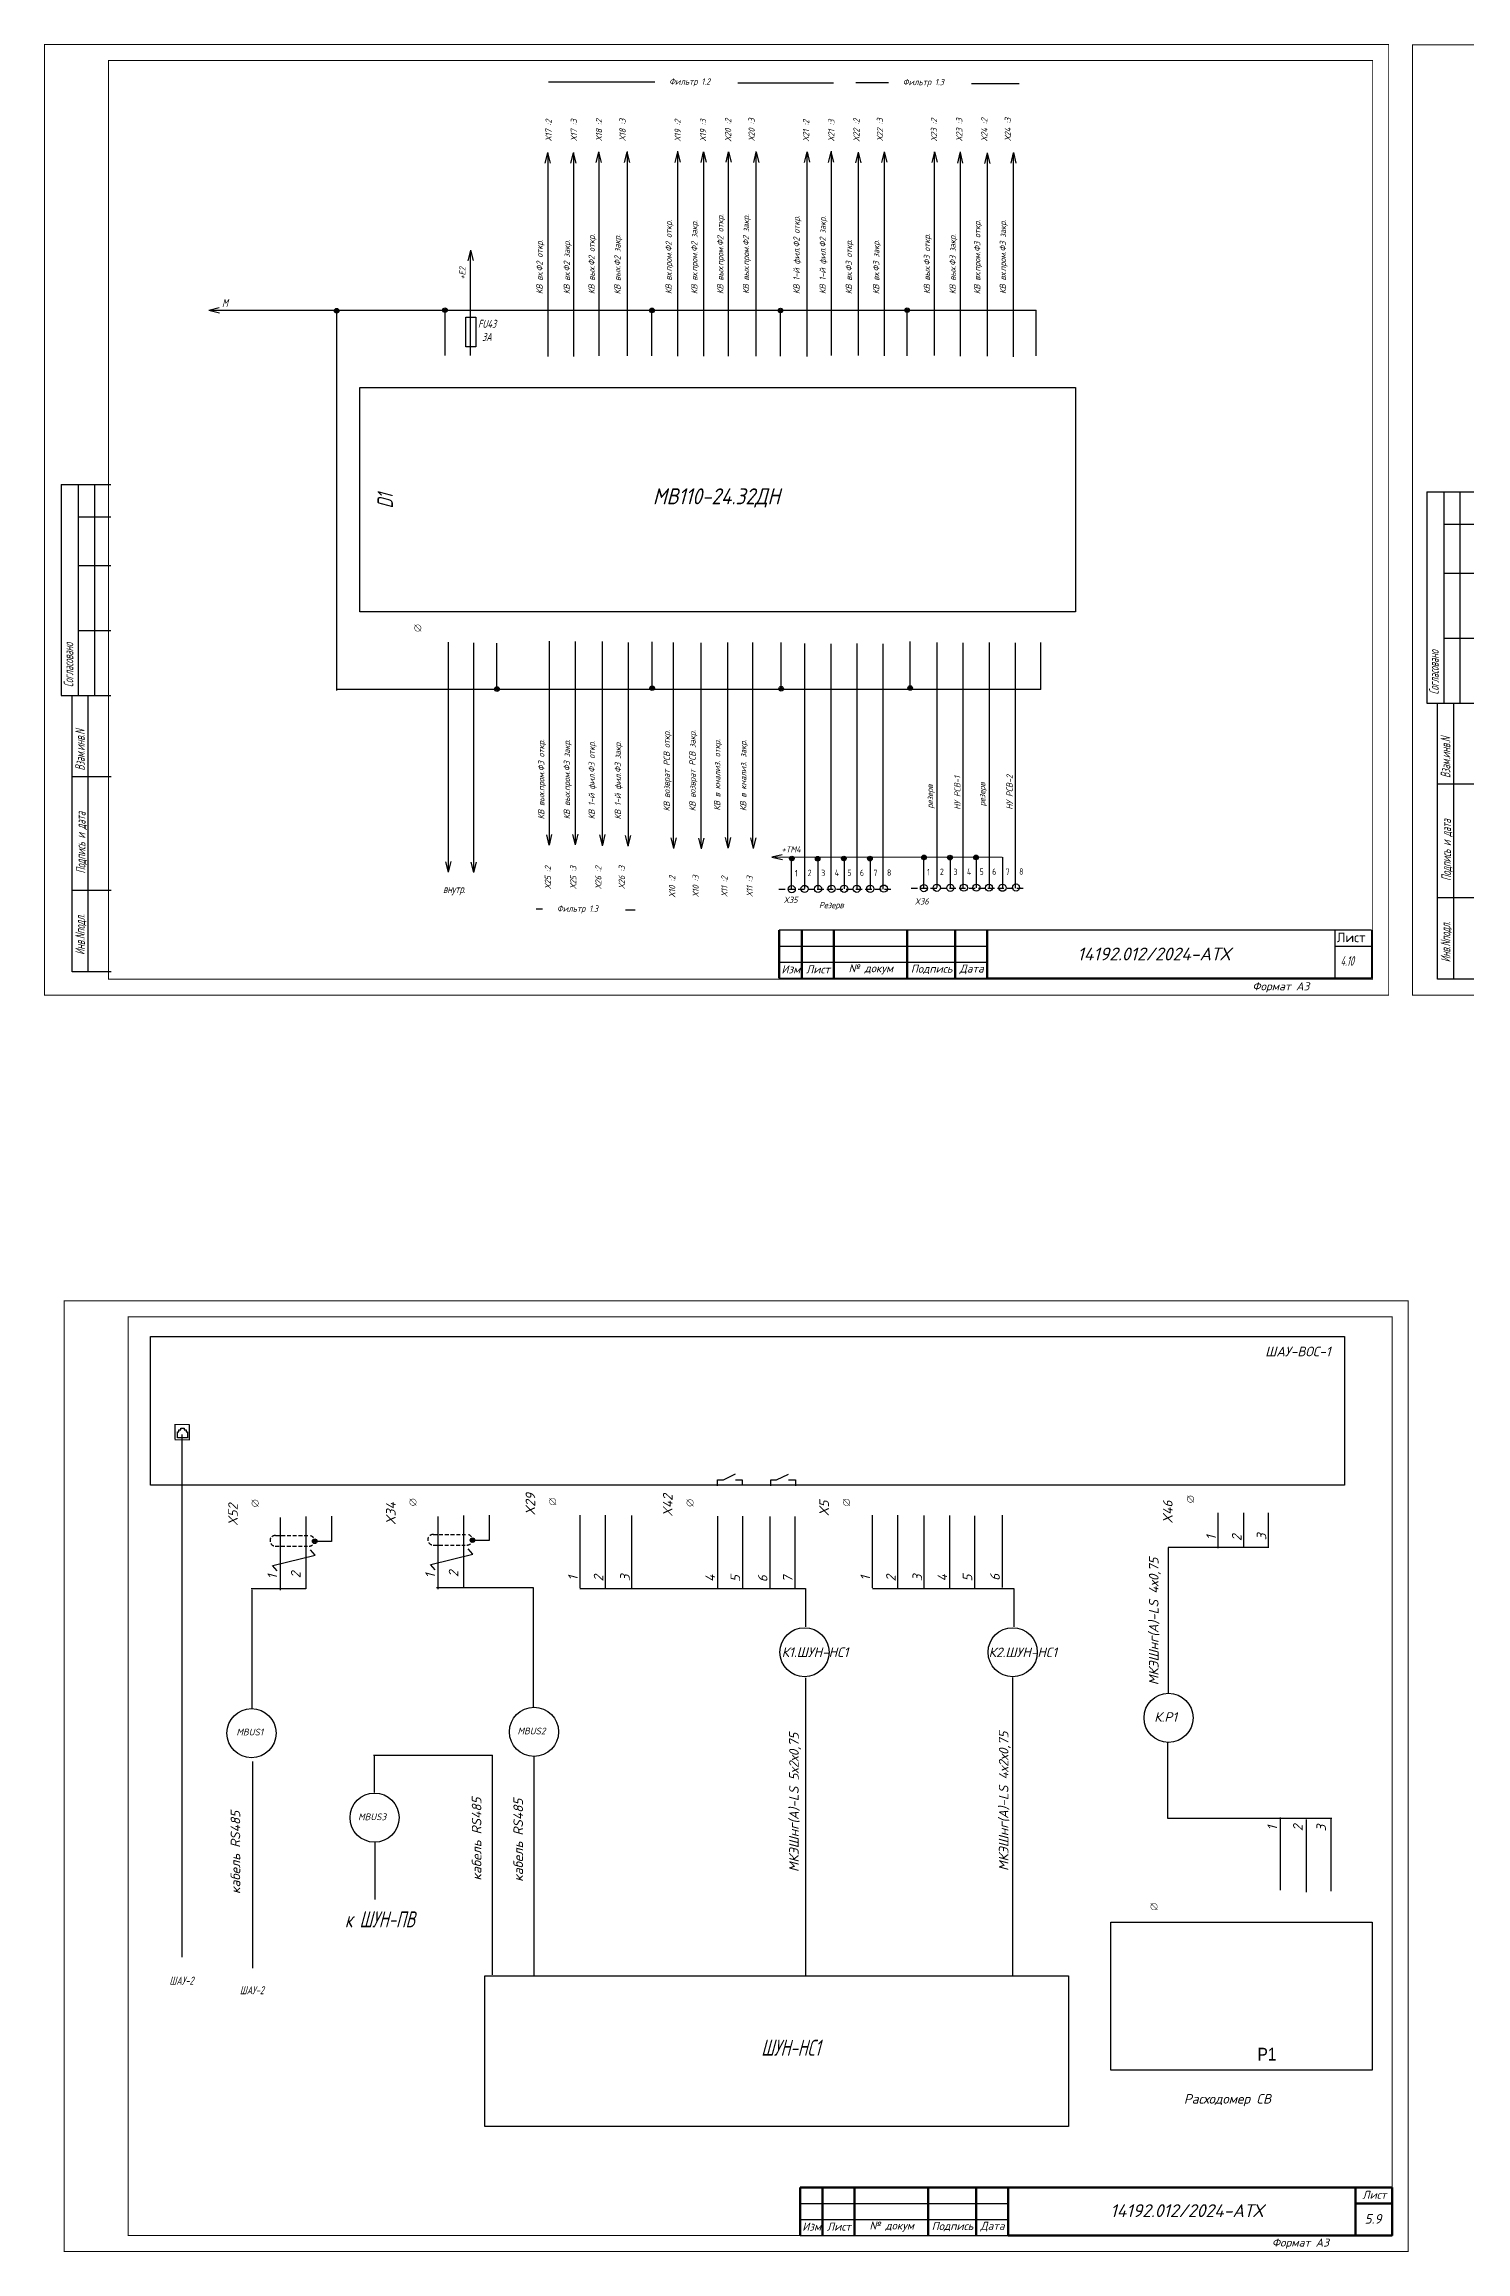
# Model space of a CAD drawing. Header units: millimetres. Extents: x 1463 to 10524, y 7125 to 13164.
# Drawn here: x 6981 to 7426, y 9588 to 10278 of the extents above; entities that cross this region are included whole.
import ezdxf
from ezdxf.enums import TextEntityAlignment as Align

# ---------------------------------------------------------------- set-up
doc = ezdxf.new("R2010")
doc.units = ezdxf.units.MM
doc.header["$LTSCALE"] = 4
doc.set_wipeout_variables(frame=1)
for name, pattern in [('ACAD_ISO02W100', [15, 12, -3]), ('DASHED', [0.75, 0.5, -0.25]), ('SolidLine', [0])]:
    doc.linetypes.add(name, pattern=pattern)
for name, color, linetype in [('_0', 7, 'Continuous'), ('G', 5, 'Continuous'), ('LOC', 8, 'Continuous'), ('RED_2.5mm^2', 1, 'Continuous'), ('SYMS', 7, 'Continuous'), ('Вспомогательная', 1, 'Continuous'), ('Текст', 2, 'Continuous')]:
    doc.layers.add(name, color=color, linetype=linetype)
for name, color, linetype, lineweight in [('RAMKA', 7, 'Continuous', 25), ('SHTAMP', 7, 'SolidLine', 25), ('АК_ЩДУ-CВ_П4_ПОЛНАЯСХ', 141, 'Continuous', 40), ('Основеая', 5, 'Continuous', 60)]:
    doc.layers.add(name, color=color, linetype=linetype, lineweight=lineweight)
doc.styles.add('COTES', font='cs_gost2304.shx', dxfattribs={"width": 0.75, "oblique": 15})
doc.styles.add('ISOCPEUR', font='isocpeui.ttf')
doc.styles.add('SC', font='wromrusc.shx', dxfattribs={"width": 0.8, "height": 2.5})
doc.styles.add('Simplex00.10.00', font='simplex.shx')
doc.styles.add('Simplex25.085.15', font='GOST_A.TTF', dxfattribs={"width": 0.85, "oblique": 15, "height": 2.5})
doc.styles.add('WD', font='romans.shx')
doc.styles.add('ГОСТ', font='isocpeur.ttf', dxfattribs={"oblique": 15})
doc.linetypes.add('Ethernet_LINE', pattern='A,7.5,-4,["Ethernet",Standard,S=2.5,R=0,X=-2.5,Y=-1.25],-18', length=29.5)
doc.linetypes.add('Modbus_LINE', pattern='A,7.5,-4,["Modbus",Standard,S=2.5,R=0,X=-1.5,Y=-1.25],-15', length=26.5)

# ---------------------------------------------------------------- blocks, each defined once
blk = doc.blocks.new('Формат А3')
at = {"color": 0, "linetype": 'Continuous', "const_width": 0.3}
for points in [[(-420, 297), (0, 297), (0, 0), (-420, 0)], [(-400, 5), (-400, 292), (-5, 292), (-5, 5)]]:
    blk.add_lwpolyline(points, close=True, dxfattribs=at)
at = {"color": 0, "linetype": 'Continuous', "style": 'Simplex00.10.00', "oblique": 15}
blk.add_text('Формат А3', height=2.5, dxfattribs=at).set_placement((-33.67, 2.75), align=Align.MIDDLE_CENTER)
blk = doc.blocks.new('Клеммное соединение')
at = {"linetype": 'Continuous'}
blk.add_wipeout([(0, -1), (-0.44, -0.9), (-0.6, -0.8), (-0.71, -0.7), (-0.8, -0.6), (-0.87, -0.5), (-0.92, -0.4), (-0.95, -0.3), (-0.98, -0.2), (-0.99, -0.1), (-0.99, 0), (-0.99, 0.1), (-0.98, 0.2), (-0.95, 0.3), (-0.92, 0.4), (-0.87, 0.5), (-0.8, 0.6), (-0.71, 0.7), (-0.6, 0.8), (-0.44, 0.9), (0, 1), (0.44, 0.9), (0.6, 0.8), (0.71, 0.7), (0.8, 0.6), (0.87, 0.5), (0.92, 0.4), (0.95, 0.3), (0.98, 0.2), (0.99, 0.1), (1, 0), (0.99, -0.1), (0.98, -0.2), (0.95, -0.3), (0.92, -0.4), (0.87, -0.5), (0.8, -0.6), (0.71, -0.7), (0.6, -0.8), (0.44, -0.9)], dxfattribs=at)
at = {"color": 0, "linetype": 'Continuous', "lineweight": -2, "const_width": 0.15}
blk.add_lwpolyline([(-1.06, -1.06), (1.06, 1.06)], dxfattribs=at)
blk.add_lwpolyline([(-1, 0, 1), (1, 0, 1)], format="xyb", close=True, dxfattribs=at)
blk = doc.blocks.new('WDDOT')
for radius in [0.72, 0.449, 0.223]:
    blk.add_circle((0, 0), radius)
blk = doc.blocks.new('VT0W02')
blk.add_circle((0, 0), 0.0699)
at = {"style": 'WD'}
for tag, p, width in [('INST', (0.062, 0.42), 0.7), ('LOC', (0.062, 0.25), 0.7), ('DESC1', (0.053, -0.385), 0.8)]:
    blk.add_attdef(tag, p, '', height=0.125, dxfattribs=dict(at, width=width))
at = {"style": 'WD', "flags": 1}
for tag, p, height in [('X4TERM01', (-0.07, 0), 0.0125), ('X4TERMDESC01', (-0.055, -0.023), 0.025), ('X2TERMDESC01', (-0.006, 0.029), 0.025), ('STRIPSEQ', (0, 0), 0.00125), ('X2TERM01', (0, 0.07), 0.0125), ('X1TERMDESC01', (0.039, -0.003), 0.025), ('X1TERM01', (0.07, 0), 0.0125), ('LINKTERM', (0, -0.002), 0.00125), ('X8TERM01', (0, -0.07), 0.0125), ('X8TERMDESC01', (0, -0.054), 0.025)]:
    blk.add_attdef(tag, p, '', height=height, dxfattribs=at)
at = {"linetype": 'Continuous', "style": 'WD'}
for tag, p, height, width, flags in [('WIRENO', (0.062, 0.094), 0.125, 0.8, 8), ('TAGSTRIP', (0.053, -0.229), 0.125, 0.9, 8), ('DESC2', (0.053, -0.541), 0.125, 0.8, 8), ('CAT', (0.213, -0.406), 0.109, 0.8, 1), ('DESC3', (0.053, -0.698), 0.125, 0.8, 8)]:
    blk.add_attdef(tag, p, '', height=height, dxfattribs=dict(at, width=width, flags=flags))
at = {"linetype": 'Continuous', "style": 'WD', "width": 0.8, "flags": 1}
blk.add_attdef('MFG', text='', height=0.109, dxfattribs=at).set_placement((0.088, -0.406), align=Align.RIGHT)
at = {"style": 'WD', "width": 0.7, "flags": 1}
blk.add_attdef('ASSYCODE', (0.062, -0.281), '', height=0.01, dxfattribs=at)
blk = doc.blocks.new('A$C73A268AF')
at = {"lineweight": 30}
for p, q in [((4.57, 157.46), (20.05, 157.46)), ((4.57, 157.46), (4.57, 91.46)), ((9.89, 157.46), (9.89, 91.46)), ((14.97, 157.46), (14.97, 91.46)), ((9.89, 147.31), (20.05, 147.31)), ((9.89, 132.08), (20.05, 132.08)), ((9.89, 111.77), (20.05, 111.77)), ((4.57, 91.46), (20.05, 91.46)), ((7.96, 5.15), (7.96, 91.46)), ((13.04, 5.15), (13.04, 91.46)), ((20.15, 66.08), (7.96, 66.08)), ((20.15, 30.54), (7.96, 30.54))]:
    blk.add_line(p, q, dxfattribs=at)
blk.add_lwpolyline([(20.15, 5.15), (7.96, 5.15)], dxfattribs=at)
at = {"layer": 'Вспомогательная', "color": 7}
for p, q in [((230.15, 15.15), (295.15, 15.15)), ((230.15, 10.15), (295.15, 10.15)), ((230.15, 5.15), (295.15, 5.15))]:
    blk.add_line(p, q, dxfattribs=at)
at = {"layer": 'Основеая', "color": 7}
for p, q in [((230.15, 20.15), (230.15, 5.15)), ((415.15, 20.15), (230.15, 20.15)), ((237.15, 20.15), (237.15, 5.15)), ((247.15, 20.15), (247.15, 5.15)), ((270.15, 20.15), (270.15, 5.15)), ((285.15, 20.15), (285.15, 5.15)), ((295.15, 20.15), (295.15, 5.15)), ((403.72, 20.15), (403.72, 5.15)), ((403.72, 15.15), (415.15, 15.15)), ((415.15, 20.15), (415.15, 5.15))]:
    blk.add_line(p, q, dxfattribs=at)
blk.add_blockref('Формат А3', (420.15, 0.15))
at = {"layer": 'RAMKA', "style": 'COTES', "oblique": 15, "width": 0.75}
for s, p in [('Согласовано', (8.35, 94.1)), ('Взам.инв.N', (11.94, 68.02)), ('Подпись и дата', (12.17, 35.86)), ('Инв.Nподл.', (11.97, 10.43))]:
    blk.add_text(s, height=3, rotation=90, dxfattribs=at).set_placement(p)
at = {"layer": 'Текст', "color": 7, "char_height": 2.5, "style": 'ГОСТ'}
for s, insert, width, attachment_point in [('{\\fISOCPEUR|b0|i0|c204|p34;Лист}', (413.32, 17.81), 11.4585, 6), ('{\\fISOCPEUR|b0|i0|c204|p34;Изм}', (233.75, 7.88), 7, 5), ('{\\fISOCPEUR|b0|i0|c204|p34;Лист}', (242.25, 7.88), 10, 5), ('{\\fISOCPEUR|b0|i0|c204|p34;№ докум}', (258.75, 7.88), 23, 5), ('{\\fISOCPEUR|b0|i0|c204|p34;Подпись}', (277.75, 7.88), 15, 5), ('{\\fISOCPEUR|b0|i0|c204|p34;Дата}', (290.25, 7.88), 10, 5)]:
    blk.add_mtext(s, dxfattribs=dict(at, insert=insert, width=width, attachment_point=attachment_point))

msp = doc.modelspace()

# ---------------------------------------------------------------- linework, layer by layer
at = {"color": 7, "ltscale": 0.2}
for p, q in [((7172.08, 10265.95), (7138.83, 10265.95)), ((7198.04, 10265.77), (7227.9, 10265.77)), ((7245.07, 10265.79), (7234.9, 10265.79)), ((7271.03, 10265.61), (7285.96, 10265.61)), ((7137, 10007.52), (7135.01, 10007.52)), ((7162.96, 10007.34), (7165.92, 10007.34))]:
    msp.add_line(p, q, dxfattribs=at)
at = {"color": 1, "ltscale": 0.2}
for p, q in [((7163.46, 10244.29), (7163.46, 10180.45)), ((7179.16, 10244.44), (7179.16, 10180.33)), ((7227.14, 10244.44), (7227.14, 10180.61)), ((7267.46, 10244.19), (7267.46, 10180.36)), ((7138.63, 10243.86), (7138.63, 10180.24)), ((7146.68, 10244.06), (7146.68, 10180.23)), ((7154.58, 10244.07), (7154.58, 10180.45)), ((7195.05, 10243.98), (7195.05, 10180.41)), ((7243.77, 10243.98), (7243.77, 10180.44)), ((7284.1, 10243.73), (7284.1, 10180.19)), ((7114.46, 10180.58), (7114.46, 10212.89)), ((7072.72, 10075.93), (7072.72, 10194.5)), ((7106.62, 10180.58), (7106.62, 10194.66)), ((7122.73, 10076.49), (7122.73, 10090.68)), ((7139.12, 10027.78), (7139.12, 10091.32)), ((7155.75, 10027.33), (7155.75, 10091.16)), ((7186.52, 10027.26), (7186.52, 10090.84)), ((7202.76, 10027.36), (7202.76, 10090.93)), ((7218.99, 10013.99), (7218.99, 10090.57)), ((7235.31, 10014.03), (7235.31, 10090.61)), ((7260.32, 10014.33), (7260.32, 10090.91)), ((7276.64, 10014.37), (7276.64, 10090.95)), ((7280.63, 10023.72), (7209.54, 10023.79))]:
    msp.add_line(p, q, dxfattribs=at)
at = {"lineweight": 30}
for p, q in [((6986.58, 10140.3), (7002.06, 10140.3)), ((6986.58, 10140.3), (6986.58, 10074.3)), ((6991.91, 10140.3), (6991.91, 10074.3)), ((6996.98, 10140.3), (6996.98, 10074.3)), ((6991.91, 10130.14), (7002.06, 10130.14)), ((6991.91, 10114.91), (7002.06, 10114.91)), ((6991.91, 10094.6), (7002.06, 10094.6)), ((6986.58, 10074.3), (7002.06, 10074.3)), ((6989.98, 9987.98), (6989.98, 10074.3)), ((6995.05, 9987.98), (6995.05, 10074.3)), ((7002.16, 10048.91), (6989.98, 10048.91)), ((7002.16, 10013.37), (6989.98, 10013.37))]:
    msp.add_line(p, q, dxfattribs=at)
at = {"linetype": 'DASHED'}
for p, q in [((7210.85, 10013.82), (7246.14, 10013.82)), ((7252.18, 10014.16), (7287.46, 10014.16))]:
    msp.add_line(p, q, dxfattribs=at)
at = {"ltscale": 0.2}
for p, q in [((7022.94, 9842.36), (7022.94, 9844.25)), ((7022.94, 9844.25), (7023.34, 9844.25)), ((7023.34, 9844.25), (7023.34, 9844.86)), ((7023.34, 9844.86), (7023.94, 9844.86)), ((7023.94, 9844.86), (7023.94, 9845.45)), ((7023.94, 9845.45), (7025.02, 9845.45)), ((7023.97, 9845.45), (7025.01, 9845.45)), ((7025.01, 9845.45), (7025.01, 9844.87)), ((7025.01, 9844.87), (7025.61, 9844.87)), ((7025.61, 9844.87), (7025.61, 9844.25)), ((7025.61, 9844.25), (7026.01, 9844.25)), ((7026.01, 9844.25), (7026.01, 9842.36)), ((7026.01, 9842.36), (7022.94, 9842.36))]:
    msp.add_line(p, q, dxfattribs=at)
at = {"linetype": 'DASHED', "ltscale": 0.6}
for p, q in [((7053.55, 9811.85), (7063.61, 9811.85)), ((7102.87, 9812.17), (7112.94, 9812.17)), ((7053.49, 9808.56), (7063.55, 9808.56)), ((7102.82, 9808.88), (7112.87, 9808.88))]:
    msp.add_line(p, q, dxfattribs=at)
at = {"linetype": 'ACAD_ISO02W100'}
for p, q in [((7065.74, 9810.06), (7071.02, 9810.06)), ((7115.06, 9810.38), (7120.35, 9810.38))]:
    msp.add_line(p, q, dxfattribs=at)
at = {"ltscale": 0.6}
for p, q in [((7052.75, 9802.51), (7065.91, 9805.69)), ((7065.9, 9805.69), (7064.44, 9807.41)), ((7103.4, 9801.11), (7101.94, 9802.83)), ((7102.07, 9802.83), (7115.24, 9806.01)), ((7115.22, 9806.01), (7113.76, 9807.74)), ((7054.08, 9800.78), (7052.62, 9802.51))]:
    msp.add_line(p, q, dxfattribs=at)
at = {"linetype": 'Continuous', "ltscale": 0.6}
msp.add_lwpolyline([(7113, 10192.56), (7116.1, 10192.56), (7116.1, 10183.26), (7113, 10183.26)], close=True, dxfattribs=at)
at = {"ltscale": 0.2}
msp.add_lwpolyline([(7079.91, 10170.56), (7303.59, 10170.56), (7303.59, 10100.45), (7079.91, 10100.45)], close=True, dxfattribs=at)
at = {"lineweight": 30}
msp.add_lwpolyline([(7002.16, 9987.98), (6989.98, 9987.98)], dxfattribs=at)
at = {"color": 7, "ltscale": 0.2}
msp.add_lwpolyline([(7014.45, 9874.08), (7387.64, 9874.08), (7387.64, 9827.62), (7014.45, 9827.62)], close=True, dxfattribs=at)
at = {"color": 0, "ltscale": 1.2}
msp.add_lwpolyline([(7314.6, 9691.01), (7396.27, 9691.01), (7396.27, 9644.78), (7314.6, 9644.78)], close=True, dxfattribs=at)
at = {"ltscale": 0.6}
msp.add_lwpolyline([(7118.94, 9674.31), (7301.36, 9674.31), (7301.36, 9627.16), (7118.94, 9627.16)], close=True, dxfattribs=at)
at = {"linetype": 'DASHED', "ltscale": 0.6}
for centre, start, end in [((7053.47, 9810.21), 87.39587, 270), ((7064.1, 9810.19), 267.39587, 90), ((7102.8, 9810.54), 87.39587, 270), ((7113.42, 9810.52), 267.39587, 90)]:
    msp.add_arc(centre, 1.64, start, end, dxfattribs=at)
at = {"layer": '_0', "color": 7, "linetype": 'ByBlock', "lineweight": 30}
msp.add_line((7395.99, 10001.03), (7210.99, 10001.03), dxfattribs=at)
at = {"layer": '_0', "color": 7}
for p, q in [((7384.55, 10001.03), (7384.55, 9986.03)), ((7384.55, 9996.03), (7395.99, 9996.03)), ((7395.99, 10001.03), (7395.99, 9986.03)), ((7395.99, 9986.03), (7275.99, 9986.03))]:
    msp.add_line(p, q, dxfattribs=at)
at = {"layer": 'G', "color": 0, "ltscale": 0.2}
for p, q in [((7193.51, 9829.29), (7197.26, 9831.09)), ((7210.11, 9829.21), (7213.86, 9831.01)), ((7191.7, 9827.43), (7191.7, 9829.29)), ((7191.7, 9829.29), (7193.51, 9829.29)), ((7197.26, 9829.29), (7199.41, 9829.29)), ((7199.41, 9829.29), (7199.41, 9827.49)), ((7208.3, 9827.35), (7208.3, 9829.21)), ((7208.3, 9829.21), (7210.11, 9829.21)), ((7213.86, 9829.21), (7216.01, 9829.21)), ((7216.01, 9829.21), (7216.01, 9827.41))]:
    msp.add_line(p, q, dxfattribs=at)
at = {"layer": 'G', "color": 3, "ltscale": 0.2}
msp.add_line((7062.99, 9795.16), (7045.97, 9795.16), dxfattribs=at)
at = {"layer": 'G', "color": 0}
for points in [[(7219.19, 9767.43), (7219.19, 9674.3)], [(7283.9, 9767.44), (7283.9, 9674.31)]]:
    msp.add_lwpolyline(points, dxfattribs=at)
at = {"layer": 'RED_2.5mm^2', "linetype": 'Continuous', "ltscale": 0.2}
for p, q in [((7203.67, 10244.29), (7203.67, 10180.4)), ((7259.5, 10180.58), (7259.5, 10244.2)), ((7187.29, 10244.13), (7187.29, 10180.34)), ((7219.59, 10243.98), (7219.59, 10180.31)), ((7235.6, 10244.13), (7235.6, 10180.57)), ((7275.93, 10243.88), (7275.93, 10180.32)), ((7033.21, 10194.72), (7291.29, 10194.73)), ((7171.2, 10180.43), (7171.2, 10194.67)), ((7211.37, 10180.38), (7211.37, 10194.62)), ((7250.95, 10180.48), (7250.95, 10194.73)), ((7291.29, 10180.48), (7291.29, 10194.73)), ((7147.29, 10027.63), (7147.29, 10091.2)), ((7163.72, 10090.93), (7163.72, 10027.32)), ((7171.26, 10076.33), (7171.26, 10091.12)), ((7177.9, 10026.96), (7177.9, 10090.85)), ((7194.94, 10027.05), (7194.94, 10090.94)), ((7211.58, 10076.14), (7211.58, 10090.92)), ((7227.16, 10013.77), (7227.16, 10090.44)), ((7243.48, 10013.81), (7243.48, 10090.48)), ((7251.9, 10076.39), (7251.9, 10091.17)), ((7268.48, 10014.11), (7268.48, 10090.79)), ((7284.8, 10014.15), (7284.8, 10090.82)), ((7292.73, 10076.16), (7292.73, 10090.94)), ((7072.55, 10076.36), (7292.75, 10076.36)), ((7223.16, 10013.86), (7223.16, 10023.49)), ((7231.32, 10013.91), (7231.32, 10023.54)), ((7239.48, 10013.89), (7239.48, 10023.53)), ((7264.49, 10014.2), (7264.49, 10023.83)), ((7272.64, 10014.25), (7272.64, 10023.89)), ((7280.8, 10014.24), (7280.8, 10023.87)), ((7214.82, 10013.72), (7214.82, 10022.96)), ((7256.14, 10014.06), (7256.14, 10023.3))]:
    msp.add_line(p, q, dxfattribs=at)
at = {"layer": 'RED_2.5mm^2', "color": 6, "linetype": 'Modbus_LINE', "ltscale": 0.2}
for p, q in [((7107.64, 10019.52), (7107.64, 10091.05)), ((7115.57, 10019.35), (7115.57, 10090.82)), ((7046.29, 9757.79), (7046.29, 9794.93)), ((7134.22, 9795.48), (7103.81, 9795.48)), ((7134.22, 9758.19), (7134.22, 9795.48)), ((7046.47, 9676.68), (7046.47, 9741.25)), ((7084.19, 9743.22), (7121.33, 9743.22)), ((7084.49, 9731.57), (7084.49, 9743.22)), ((7121.33, 9674.54), (7121.33, 9743.22)), ((7134.33, 9674.16), (7134.33, 9742.83))]:
    msp.add_line(p, q, dxfattribs=at)
at = {"layer": 'RED_2.5mm^2', "color": 5, "linetype": 'Ethernet_LINE', "ltscale": 0.2}
msp.add_line((7024.39, 9680.09), (7024.39, 9843.46), dxfattribs=at)
at = {"layer": 'RED_2.5mm^2', "color": 6, "linetype": 'Modbus_LINE', "ltscale": 0.2}
msp.add_lwpolyline([(7084.64, 9716.03), (7084.64, 9698.13)], dxfattribs=at)
at = {"layer": 'SYMS', "linetype": 'Continuous', "ltscale": 0.2}
for p, q in [((7154.51, 10244.2), (7155.32, 10240.93)), ((7179.15, 10244.21), (7179.97, 10240.94)), ((7187.28, 10244.21), (7188.09, 10240.94)), ((7195.05, 10244.23), (7194.25, 10240.96)), ((7195.08, 10244.26), (7195.9, 10240.99)), ((7219.64, 10244.21), (7220.45, 10240.94)), ((7227.13, 10244.21), (7227.94, 10240.94)), ((7243.79, 10244.21), (7244.6, 10240.94)), ((7259.5, 10244.22), (7260.31, 10240.94)), ((7138.52, 10243.94), (7137.72, 10240.68)), ((7138.55, 10243.98), (7139.37, 10240.71)), ((7146.57, 10243.89), (7145.77, 10240.63)), ((7146.61, 10243.93), (7147.42, 10240.66)), ((7154.47, 10244.16), (7153.67, 10240.89)), ((7163.35, 10244.12), (7162.55, 10240.85)), ((7163.38, 10244.16), (7164.19, 10240.89)), ((7179.12, 10244.17), (7178.32, 10240.91)), ((7187.24, 10244.17), (7186.44, 10240.91)), ((7203.7, 10244.12), (7202.9, 10240.85)), ((7203.73, 10244.16), (7204.54, 10240.89)), ((7219.6, 10244.17), (7218.8, 10240.9)), ((7227.1, 10244.17), (7226.3, 10240.9)), ((7235.58, 10244.07), (7234.78, 10240.8)), ((7235.62, 10244.11), (7236.43, 10240.83)), ((7243.76, 10244.17), (7242.96, 10240.9)), ((7259.47, 10244.18), (7258.67, 10240.91)), ((7267.42, 10243.92), (7266.62, 10240.65)), ((7267.46, 10243.96), (7268.27, 10240.69)), ((7275.91, 10243.82), (7275.11, 10240.55)), ((7275.95, 10243.85), (7276.76, 10240.58)), ((7284.09, 10243.92), (7283.29, 10240.65)), ((7284.12, 10243.96), (7284.93, 10240.69)), ((7114.47, 10213.46), (7113.67, 10210.2)), ((7114.5, 10213.5), (7115.32, 10210.23)), ((7032.71, 10194.78), (7035.98, 10195.59)), ((7032.75, 10194.74), (7036.02, 10193.94)), ((7139.1, 10027.55), (7138.29, 10030.83)), ((7139.13, 10027.59), (7139.93, 10030.86)), ((7147.27, 10027.66), (7146.46, 10030.93)), ((7147.31, 10027.7), (7148.11, 10030.96)), ((7155.76, 10027.55), (7154.95, 10030.83)), ((7155.79, 10027.59), (7156.59, 10030.86)), ((7163.72, 10027.3), (7162.9, 10030.57)), ((7163.75, 10027.34), (7164.55, 10030.6)), ((7177.98, 10026.56), (7177.17, 10029.83)), ((7178.02, 10026.6), (7178.82, 10029.87)), ((7186.63, 10026.46), (7185.82, 10029.73)), ((7186.66, 10026.5), (7187.46, 10029.76)), ((7195.03, 10026.65), (7194.22, 10029.93)), ((7195.06, 10026.69), (7195.86, 10029.96)), ((7202.87, 10026.55), (7202.06, 10029.82)), ((7202.91, 10026.59), (7203.71, 10029.86)), ((7208.65, 10023.88), (7211.92, 10024.69)), ((7208.69, 10023.84), (7211.96, 10023.04)), ((7054.99, 9817.49), (7054.99, 9794.8)), ((7062.99, 9817.84), (7062.99, 9795.16)), ((7071.03, 9817.85), (7071.03, 9810.01)), ((7104.32, 9817.81), (7104.32, 9795.13)), ((7112.31, 9818.16), (7112.31, 9795.48)), ((7120.36, 9818.18), (7120.36, 9810.33)), ((7148.61, 9818.2), (7148.61, 9795.51)), ((7156.59, 9818.18), (7156.59, 9795.5)), ((7164.78, 9818.1), (7164.78, 9795.42)), ((7191.62, 9817.94), (7191.62, 9795.25)), ((7199.47, 9817.88), (7199.47, 9795.2)), ((7208.01, 9817.83), (7208.01, 9795.14)), ((7215.87, 9817.77), (7215.87, 9795.08)), ((7239.96, 9818.2), (7239.96, 9795.51)), ((7247.94, 9818.18), (7247.94, 9795.5)), ((7256.13, 9818.1), (7256.13, 9795.42)), ((7264.16, 9818.1), (7264.16, 9795.42)), ((7272.02, 9818.05), (7272.02, 9795.36)), ((7280.63, 9818.26), (7280.63, 9795.58)), ((7348.02, 9818.92), (7348.02, 9807.95)), ((7356.01, 9818.9), (7356.01, 9808.43)), ((7363.75, 9818.93), (7363.75, 9807.96)), ((7367.5, 9723.72), (7367.5, 9701.04)), ((7375.6, 9723.12), (7375.6, 9700.43)), ((7383.29, 9723.4), (7383.29, 9700.72))]:
    msp.add_line(p, q, dxfattribs=at)
at = {"layer": 'SYMS', "color": 6, "linetype": 'Continuous', "ltscale": 0.2}
for p, q in [((7107.61, 10019.12), (7106.8, 10022.39)), ((7107.64, 10019.15), (7108.44, 10022.42)), ((7115.53, 10018.98), (7114.72, 10022.25)), ((7115.56, 10019.02), (7116.36, 10022.29))]:
    msp.add_line(p, q, dxfattribs=at)
at = {"layer": 'SYMS', "linetype": 'Continuous', "lineweight": 30, "ltscale": 0.2}
for points in [[(7363.87, 9808.11), (7332.53, 9808.11), (7332.53, 9762.57)], [(7148.61, 9795.25), (7219.17, 9795.25), (7219.17, 9783.37)], [(7240.07, 9795.25), (7284.25, 9795.25), (7284.25, 9783.37)], [(7383.6, 9723.41), (7332.44, 9723.41), (7332.44, 9747.21)]]:
    msp.add_lwpolyline(points, dxfattribs=at)
at = {"layer": 'SYMS', "linetype": 'Continuous', "ltscale": 0.2}
for centre in [(7218.84, 9775.38), (7283.92, 9775.38), (7332.63, 9754.89)]:
    msp.add_circle(centre, 7.68, dxfattribs=at)
at = {"layer": 'SYMS', "color": 7, "linetype": 'Continuous', "ltscale": 0.2}
for centre in [(7046.07, 9750.11), (7134.33, 9750.51), (7084.51, 9723.7)]:
    msp.add_circle(centre, 7.68, dxfattribs=at)
at = {"layer": 'АК_ЩДУ-CВ_П4_ПОЛНАЯСХ', "color": 7, "const_width": 0.4}
for points in [[(7026.77, 9846.54), (7022.01, 9846.54)], [(7022.13, 9846.65), (7022.13, 9846.65), (7022.13, 9841.87)], [(7026.66, 9846.54), (7026.66, 9846.54), (7026.66, 9841.75)], [(7026.66, 9846.54), (7026.66, 9846.54), (7026.66, 9841.75)], [(7026.86, 9841.75), (7022.08, 9841.75)]]:
    msp.add_lwpolyline(points, dxfattribs=at)
at = {"layer": 'Вспомогательная', "color": 7}
for p, q in [((7210.99, 9996.03), (7275.99, 9996.03)), ((7210.99, 9991.03), (7275.99, 9991.03)), ((7210.99, 9986.03), (7275.99, 9986.03)), ((7217.51, 9603.17), (7282.51, 9603.17)), ((7217.51, 9598.17), (7282.51, 9598.17)), ((7217.51, 9593.17), (7282.51, 9593.17))]:
    msp.add_line(p, q, dxfattribs=at)
at = {"layer": 'Основеая', "color": 7}
for p, q in [((7210.99, 10001.03), (7210.99, 9986.03)), ((7217.99, 10001.03), (7217.99, 9986.03)), ((7227.99, 10001.03), (7227.99, 9986.03)), ((7250.99, 10001.03), (7250.99, 9986.03)), ((7265.99, 10001.03), (7265.99, 9986.03)), ((7275.99, 10001.03), (7275.99, 9986.03)), ((7217.51, 9608.17), (7217.51, 9593.17)), ((7402.51, 9608.17), (7217.51, 9608.17)), ((7224.51, 9608.17), (7224.51, 9593.17)), ((7234.51, 9608.17), (7234.51, 9593.17)), ((7257.51, 9608.17), (7257.51, 9593.17)), ((7272.51, 9608.17), (7272.51, 9593.17)), ((7282.51, 9608.17), (7282.51, 9593.17)), ((7391.08, 9608.17), (7391.08, 9593.17)), ((7391.08, 9603.17), (7402.51, 9603.17)), ((7402.51, 9608.17), (7402.51, 9593.17)), ((7402.51, 9593.17), (7282.51, 9593.17))]:
    msp.add_line(p, q, dxfattribs=at)

# ---------------------------------------------------------------- block references
msp.add_blockref('Формат А3', (7401.4, 9980.72))
at = {"ltscale": 1.2}
msp.add_blockref('A$C73A268AF', (7408.72, 9980.53), dxfattribs=at)
at = {"rotation": 90}
msp.add_blockref('Клеммное соединение', (7096.51, 9822.27), dxfattribs=at)
at = {"layer": 'SYMS', "linetype": 'Continuous', "ltscale": 0.2, "rotation": 90}
for p in [(7072.66, 10194.55), (7106.5, 10194.74), (7171.18, 10194.67), (7211.37, 10194.63), (7250.95, 10194.74), (7122.75, 10076.33), (7171.25, 10076.63), (7211.56, 10076.44), (7251.89, 10076.69), (7214.9, 10023.41), (7222.98, 10023.34), (7231.14, 10023.4), (7239.3, 10023.38), (7256.22, 10023.75), (7264.31, 10023.69), (7272.47, 10023.74)]:
    msp.add_blockref('WDDOT', p, dxfattribs=at)
at = {"layer": 'SYMS', "linetype": 'Continuous', "ltscale": 0.2}
ref = msp.add_blockref('VT0W02', (7214.86, 10013.8), dxfattribs=dict(at, xscale=16, yscale=16, zscale=16))
ref.add_attrib('LOC', '1', (7215.86, 10017.8), dxfattribs={"layer": 'LOC', "height": 2, "style": 'WD', "width": 0.7})
ref = msp.add_blockref('VT0W02', (7218.87, 10013.9), dxfattribs=dict(at, xscale=16, yscale=16, zscale=16))
ref.add_attrib('LOC', '2', (7219.87, 10017.9), dxfattribs={"layer": 'LOC', "height": 2, "style": 'WD', "width": 0.7})
ref = msp.add_blockref('VT0W02', (7223.09, 10013.89), dxfattribs=dict(at, xscale=16, yscale=16, zscale=16))
ref.add_attrib('LOC', '3', (7224.09, 10017.89), dxfattribs={"layer": 'LOC', "height": 2, "style": 'WD', "width": 0.7})
ref = msp.add_blockref('VT0W02', (7227.32, 10013.95), dxfattribs=dict(at, xscale=16, yscale=16, zscale=16))
ref.add_attrib('LOC', '4', (7228.32, 10017.95), dxfattribs={"layer": 'LOC', "height": 2, "style": 'WD', "width": 0.7})
ref = msp.add_blockref('VT0W02', (7231.25, 10013.94), dxfattribs=dict(at, xscale=16, yscale=16, zscale=16))
ref.add_attrib('LOC', '5', (7232.25, 10017.94), dxfattribs={"layer": 'LOC', "height": 2, "style": 'WD', "width": 0.7})
ref = msp.add_blockref('VT0W02', (7235.18, 10013.94), dxfattribs=dict(at, xscale=16, yscale=16, zscale=16))
ref.add_attrib('LOC', '6', (7236.18, 10017.94), dxfattribs={"layer": 'LOC', "height": 2, "style": 'WD', "width": 0.7})
ref = msp.add_blockref('VT0W02', (7239.41, 10013.92), dxfattribs=dict(at, xscale=16, yscale=16, zscale=16))
ref.add_attrib('LOC', '7', (7240.41, 10017.92), dxfattribs={"layer": 'LOC', "height": 2, "style": 'WD', "width": 0.7})
ref = msp.add_blockref('VT0W02', (7243.64, 10013.99), dxfattribs=dict(at, xscale=16, yscale=16, zscale=16))
ref.add_attrib('LOC', '8', (7244.64, 10017.99), dxfattribs={"layer": 'LOC', "height": 2, "style": 'WD', "width": 0.7})
ref = msp.add_blockref('VT0W02', (7256.18, 10014.15), dxfattribs=dict(at, xscale=16, yscale=16, zscale=16))
ref.add_attrib('LOC', '1', (7257.18, 10018.15), dxfattribs={"layer": 'LOC', "height": 2, "style": 'WD', "width": 0.7})
ref = msp.add_blockref('VT0W02', (7260.19, 10014.25), dxfattribs=dict(at, xscale=16, yscale=16, zscale=16))
ref.add_attrib('LOC', '2', (7261.19, 10018.25), dxfattribs={"layer": 'LOC', "height": 2, "style": 'WD', "width": 0.7})
ref = msp.add_blockref('VT0W02', (7264.42, 10014.23), dxfattribs=dict(at, xscale=16, yscale=16, zscale=16))
ref.add_attrib('LOC', '3', (7265.42, 10018.23), dxfattribs={"layer": 'LOC', "height": 2, "style": 'WD', "width": 0.7})
ref = msp.add_blockref('VT0W02', (7268.64, 10014.29), dxfattribs=dict(at, xscale=16, yscale=16, zscale=16))
ref.add_attrib('LOC', '4', (7269.64, 10018.29), dxfattribs={"layer": 'LOC', "height": 2, "style": 'WD', "width": 0.7})
ref = msp.add_blockref('VT0W02', (7272.58, 10014.28), dxfattribs=dict(at, xscale=16, yscale=16, zscale=16))
ref.add_attrib('LOC', '5', (7273.58, 10018.28), dxfattribs={"layer": 'LOC', "height": 2, "style": 'WD', "width": 0.7})
ref = msp.add_blockref('VT0W02', (7276.51, 10014.28), dxfattribs=dict(at, xscale=16, yscale=16, zscale=16))
ref.add_attrib('LOC', '6', (7277.51, 10018.28), dxfattribs={"layer": 'LOC', "height": 2, "style": 'WD', "width": 0.7})
ref = msp.add_blockref('VT0W02', (7280.74, 10014.27), dxfattribs=dict(at, xscale=16, yscale=16, zscale=16))
ref.add_attrib('LOC', '7', (7281.74, 10018.27), dxfattribs={"layer": 'LOC', "height": 2, "style": 'WD', "width": 0.7})
ref = msp.add_blockref('VT0W02', (7284.96, 10014.33), dxfattribs=dict(at, xscale=16, yscale=16, zscale=16))
ref.add_attrib('LOC', '8', (7285.96, 10018.33), dxfattribs={"layer": 'LOC', "height": 2, "style": 'WD', "width": 0.7})
at = {"layer": 'SYMS', "ltscale": 0.2}
for p in [(7065.8, 9810.07), (7115.12, 9810.4)]:
    msp.add_blockref('WDDOT', p, dxfattribs=at)

# ---------------------------------------------------------------- texts
at = {"style": 'Simplex25.085.15', "oblique": 15}
for s, height, width, p in [('Фильтр 1.2', 1.961, 1.083459, (7176.55, 10265.2)), ('Фильтр 1.3', 1.961, 1.083459, (7249.54, 10265.04)), ('М', 2.5, 0.85, (7036.83, 10195.75)), ('FU43', 2.5, 0.85, (7116.84, 10189.22)), ('+TM4', 1.961, 1.083459, (7211.7, 10025.29)), ('внутр.', 2.5, 0.85, (7105.92, 10012.6)), ('X35', 1.961, 1.083459, (7212.31, 10009.49)), ('Резерв', 1.961, 1.083459, (7223.39, 10007.87)), ('X36', 1.961, 1.083459, (7253.3, 10009.02)), ('Фильтр 1.3', 1.961, 1.083459, (7141.48, 10006.77)), ('к ШУН-ПВ', 5, 0.85, (7075.24, 9689.41)), ('ШАУ-2', 2.5, 0.85, (7020.41, 9671.51)), ('ШАУ-2', 2.5, 0.85, (7042.4, 9668.53)), ('ШУН-НС1', 5, 0.85, (7205.32, 9649.3))]:
    msp.add_text(s, height=height, dxfattribs=dict(at, width=width)).set_placement(p)
at = {"color": 3, "style": 'Simplex25.085.15', "oblique": 15, "width": 1.083459}
for s, p in [('Х17 :2', (7139.87, 10247.56)), ('Х17 :3', (7147.78, 10247.59)), ('Х18 :2', (7155.62, 10247.57)), ('Х18 :3', (7162.97, 10247.65)), ('Х19 :2', (7180.21, 10247.48)), ('Х19 :3', (7188.13, 10247.51)), ('Х20 :2', (7195.96, 10247.49)), ('Х20 :3', (7203.31, 10247.57)), ('Х21 :2', (7220.32, 10247.49)), ('Х21 :3', (7228.23, 10247.52)), ('Х22 :2', (7236.07, 10247.49)), ('Х22 :3', (7243.42, 10247.57)), ('Х23 :2', (7260.3, 10247.52)), ('Х23 :3', (7268.21, 10247.55)), ('Х24 :2', (7276.04, 10247.52)), ('Х24 :3', (7283.4, 10247.6)), ('Х25 :2', (7139.66, 10013.85)), ('Х25 :3', (7147.57, 10013.88)), ('Х26 :2', (7155.4, 10013.85)), ('Х26 :3', (7162.75, 10013.93)), ('Х10 :2', (7178.47, 10011.27)), ('Х10 :3', (7185.83, 10011.35)), ('Х11 :2', (7194.8, 10011.45)), ('Х11 :3', (7202.71, 10011.47))]:
    msp.add_text(s, height=1.961, rotation=90, dxfattribs=at).set_placement(p)
at = {"style": 'Simplex25.085.15', "oblique": 15}
for s, height, width, p in [('КВ вых.Ф2 откр.', 1.9613, 1.083459, (7153.32, 10199.75)), ('КВ вых.Ф2 закр.', 1.9613, 1.083459, (7161.36, 10199.68)), ('КВ вх.пром.Ф2 откр.', 1.9613, 1.083459, (7177.38, 10199.78)), ('КВ вх.пром.Ф2 закр.', 1.9613, 1.083459, (7185.41, 10199.75)), ('КВ вых.пром.Ф2 откр.', 1.9613, 1.083459, (7193.52, 10199.78)), ('КВ вых.пром.Ф2 закр.', 1.9613, 1.083459, (7201.56, 10199.81)), ('КВ 1-й фил.Ф2 откр.', 1.9613, 1.083459, (7217.33, 10199.78)), ('КВ 1-й фил.Ф2 закр.', 1.9613, 1.083459, (7225.52, 10199.78)), ('КВ вых.Ф3 откр.', 1.9613, 1.083459, (7258.11, 10199.81)), ('КВ вых.Ф3 закр.', 1.9613, 1.083459, (7266.14, 10199.73)), ('КВ вх.пром.Ф3 откр.', 1.9613, 1.083459, (7273.8, 10199.73)), ('КВ вх.пром.Ф3 закр.', 1.9613, 1.083459, (7281.84, 10199.81)), ('КВ вх.Ф2 откр.', 1.9613, 1.083459, (7137.04, 10199.75)), ('КВ вх.Ф2 закр.', 1.9613, 1.083459, (7145.55, 10199.75)), ('КВ вх.Ф3 откр.', 1.9613, 1.083459, (7233.7, 10199.75)), ('КВ вх.Ф3 закр.', 1.9613, 1.083459, (7242.21, 10199.73)), ('+E2', 1.961, 1.083459, (7112.91, 10204.33)), ('D1', 4.83, 0.879985, (7090.24, 10132.77)), ('КВ вых.пром.Ф3 откр.', 1.9613, 1.083459, (7137.55, 10035.64)), ('КВ вых.пром.Ф3 закр.', 1.9613, 1.083459, (7145.59, 10035.66)), ('КВ 1-й фил.Ф3 откр.', 1.9613, 1.083459, (7153.34, 10035.65)), ('КВ 1-й фил.Ф3 закр.', 1.9613, 1.083459, (7161.53, 10035.61)), ('КВ возврат РСВ откр.', 1.9613, 1.083459, (7176.78, 10038.14)), ('КВ возврат РСВ закр.', 1.9613, 1.083459, (7184.82, 10038.18)), ('КВ в кнализ. откр.', 1.9613, 1.083459, (7192.54, 10038.37)), ('КВ в кнализ. закр.', 1.9613, 1.083459, (7200.68, 10038.23)), ('резерв', 1.961, 1.083459, (7259.06, 10039.01)), ('HУ РСВ-1', 1.961, 1.083459, (7267.6, 10038.65)), ('резерв', 1.961, 1.083459, (7275.34, 10039.72)), ('HУ РСВ-2', 1.961, 1.083459, (7283.92, 10038.68))]:
    msp.add_text(s, height=height, rotation=90, dxfattribs=dict(at, width=width)).set_placement(p)
at = {"color": 7, "style": 'Simplex25.085.15', "oblique": 15, "width": 1.083459}
msp.add_text('МВ110-24.32ДН', height=5, dxfattribs=at).set_placement((7171.46, 10134.08))
at = {"linetype": 'Continuous', "style": 'SC', "width": 0.9}
msp.add_text('Р1', height=3.98, dxfattribs=at).set_placement((7360.44, 9647.8))
at = {"layer": '_0', "color": 7, "insert": (7394.2, 9998.75), "char_height": 3, "width": 11.4585, "attachment_point": 6}
msp.add_mtext('{\\fISOCPEUR|b0|i0|c204|p34;Лист}', dxfattribs=at)
at = {"layer": 'RAMKA', "style": 'COTES', "oblique": 15, "width": 0.75}
for s, p in [('Согласовано', (6990.36, 10076.94)), ('Взам.инв.N', (6993.95, 10050.86)), ('Подпись и дата', (6994.18, 10018.69)), ('Инв.Nподл.', (6993.98, 9993.26))]:
    msp.add_text(s, height=3, rotation=90, dxfattribs=at).set_placement(p)
msp.add_text('4.10', height=3, dxfattribs=at).set_placement((7386.35, 9989.89))
at = {"layer": 'SHTAMP', "color": 0, "style": 'ISOCPEUR'}
for p in [(7327.99, 9991.57), (7338.28, 9598.9)]:
    msp.add_text('14192.012/2024-АТХ', height=4, dxfattribs=at).set_placement(p, align=Align.CENTER)
at = {"layer": 'SYMS', "linetype": 'Continuous', "ltscale": 0.2, "style": 'ГОСТ', "oblique": 15}
for s, height, p in [('ШАУ-ВОС-1', 3, (7362.82, 9867.85)), ('К1.ШУН-НС1', 3, (7211.72, 9773.89)), ('К2.ШУН-НС1', 3, (7276.39, 9773.85)), ('К.P1', 3, (7328.14, 9753.64)), ('MBUS1', 2.1, (7041.33, 9749.38)), ('MBUS2', 2.1, (7129.17, 9749.71)), ('MBUS3', 2.1, (7079.35, 9722.9)), ('Расходомер CВ', 3, (7337.41, 9634.33))]:
    msp.add_text(s, height=height, dxfattribs=at).set_placement(p)
for s, p in [('X29', (7134.7, 9818.13)), ('X42', (7177.61, 9817.74)), ('X52', (7041.76, 9814.84)), ('X34', (7091.08, 9815.16)), ('X5', (7226.5, 9817.89)), ('X46', (7333.88, 9815.61)), ('1', (7347.42, 9810.4)), ('2', (7355.42, 9810.11)), ('3', (7363.15, 9810.4)), ('МКЭШнг(А)-LS 4х0,75', (7329.49, 9765.08)), ('1', (7054.05, 9798.16)), ('2', (7061.37, 9798.53)), ('1', (7103.38, 9798.48)), ('2', (7110.7, 9798.86)), ('1', (7148.01, 9797.75)), ('2', (7156.01, 9797.46)), ('3', (7164.26, 9797.56)), ('4', (7190.88, 9797.37)), ('5', (7198.74, 9797.31)), ('6', (7207.28, 9797.25)), ('7', (7215.13, 9797.2)), ('1', (7239.36, 9797.75)), ('2', (7247.36, 9797.47)), ('3', (7255.61, 9797.57)), ('4', (7263.43, 9797.53)), ('5', (7271.28, 9797.48)), ('6', (7279.9, 9797.69)), ('МКЭШнг(А)-LS 5х2х0,75', (7217.06, 9706.7)), ('МКЭШнг(А)-LS 4х2х0,75', (7282.59, 9707.03)), ('кабель RS485 ', (7117.9, 9704.04)), ('кабель RS485 ', (7130.9, 9703.66)), ('кабель RS485 ', (7042.52, 9699.84)), ('1', (7366.51, 9719.69)), ('2', (7374.52, 9719.51)), ('3', (7381.8, 9719.37))]:
    msp.add_text(s, height=3, rotation=90, dxfattribs=at).set_placement(p)
at = {"layer": 'SYMS', "color": 7, "linetype": 'Continuous', "ltscale": 0.2, "style": 'ГОСТ', "oblique": 15}
msp.add_text('5.9', height=3, dxfattribs=at).set_placement((7393.89, 9596.82))
at = {"layer": 'SYMS', "linetype": 'Continuous', "insert": (7118.09, 10187.63), "char_height": 2.5, "width": 8.7482, "attachment_point": 1}
msp.add_mtext('{\\fGOST type A|b0|i0|c0|p34;\\Q15;\\W0.85;\\C7;3\\fGOST type A|b0|i0|c204|p34;А}', dxfattribs=at)
at = {"layer": 'Текст', "color": 7, "char_height": 2.5, "style": 'ГОСТ'}
for s, insert, width, attachment_point in [('{\\fISOCPEUR|b0|i0|c204|p34;Изм}', (7214.59, 9988.76), 7, 5), ('{\\fISOCPEUR|b0|i0|c204|p34;Лист}', (7223.09, 9988.76), 10, 5), ('{\\fISOCPEUR|b0|i0|c204|p34;№ докум}', (7239.59, 9988.76), 23, 5), ('{\\fISOCPEUR|b0|i0|c204|p34;Подпись}', (7258.59, 9988.76), 15, 5), ('{\\fISOCPEUR|b0|i0|c204|p34;Дата}', (7271.09, 9988.76), 10, 5), ('{\\fISOCPEUR|b0|i0|c204|p34;Лист}', (7400.69, 9605.84), 11.4585, 6), ('{\\fISOCPEUR|b0|i0|c204|p34;Изм}', (7221.11, 9595.9), 7, 5), ('{\\fISOCPEUR|b0|i0|c204|p34;Лист}', (7229.61, 9595.9), 10, 5), ('{\\fISOCPEUR|b0|i0|c204|p34;№ докум}', (7246.11, 9595.9), 23, 5), ('{\\fISOCPEUR|b0|i0|c204|p34;Подпись}', (7265.11, 9595.9), 15, 5), ('{\\fISOCPEUR|b0|i0|c204|p34;Дата}', (7277.61, 9595.9), 10, 5)]:
    msp.add_mtext(s, dxfattribs=dict(at, insert=insert, width=width, attachment_point=attachment_point))

# ---------------------------------------------------------------- next in the draw order: block references
at = {"rotation": 90}
msp.add_blockref('Клеммное соединение', (7098.01, 10095.42), dxfattribs=at)
msp.add_blockref('Формат А3', (7407.51, 9588.17))

# ---------------------------------------------------------------- next in the draw order: block references
for p in [(7140.18, 9822.45), (7339.48, 9823.22), (7047.18, 9821.95), (7183.1, 9822.06), (7231.99, 9822.21), (7328.09, 9695.87)]:
    msp.add_blockref('Клеммное соединение', p, dxfattribs=at)

doc.saveas('drawing.dxf')
